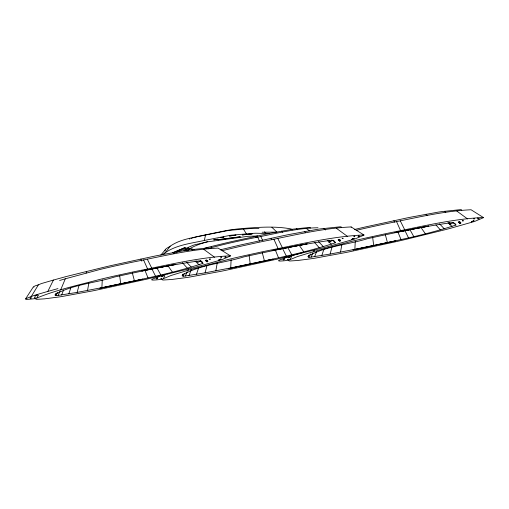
<?xml version="1.0" encoding="UTF-8"?>
<svg xmlns="http://www.w3.org/2000/svg" width="509" height="509" viewBox="0 0 509 509"><rect width="100%" height="100%" fill="white"/><g stroke="black" fill="none" stroke-linecap="round" stroke-linejoin="round"><path stroke-width="0.76" d="M55.704 293.687L55.087 295.055L55.907 295.684L58.16 295.43L77.145 292.389L101.889 287.649L102.271 279.861M182.846 274.179L182.209 275.598L183.062 276.253L185.391 275.986L205.07 272.83L230.711 267.925L231.118 259.635M308.683 255.353L308.066 256.721L308.887 257.357L311.139 257.096L330.125 254.055L354.868 249.321L355.25 241.527M87.542 290.461L88.859 283.004M215.848 270.839L217.203 263.108M340.521 252.127L341.838 244.67M86.142 273.028L86.422 271.539L103.83 267.276A55.863 2.73 -12.7 0 1 111.923 265.386L152.885 256.498A40.535 1.979 -12.7 0 1 157.586 255.531L185.244 250.46A43.736 2.138 -12.7 0 1 188.635 249.964L207.596 247.966A79.296 3.875 -12.7 0 1 208.404 248.806M211.235 247.991L211.521 246.464L225.595 243.016A45.155 2.208 -12.7 0 1 232.136 241.489L265.253 234.305A32.767 1.603 -12.7 0 1 269.045 233.523L291.409 229.425A35.356 1.724 -12.7 0 1 294.145 229.025L309.472 227.408A64.102 3.13 -12.7 0 1 310.127 228.089M161.894 254.786A40.001 7.361 -7.3 0 1 162.676 254.341L165.018 252.858C176.502 244.854 191.009 243.41 204.319 240.458L205.566 235.018L229.26 230.335L249.232 228.636A22.86 4.206 -7.3 0 1 252.788 228.471L258.935 228.522M77.145 292.389L78.952 285.555M205.07 272.83L206.826 266.201M330.125 254.055L331.932 247.228M68.842 293.814L70.764 288.056M196.461 274.313L198.453 268.345M321.822 255.486L323.978 249.003M61.653 294.972L63.65 289.882M189.017 275.509L191.238 269.834M314.632 256.638L316.63 251.548M60.654 289.939L65.311 278.798L99.77 269.528A48.699 2.38 -12.7 0 1 113.647 266.277L129.439 262.829A57.835 2.825 -12.7 0 1 138.238 261.022C164.649 255.747 191.117 249.321 218.081 248.093L230.571 255.957L222.605 259.361A40.605 1.985 -12.7 0 1 220.76 260.01L196.589 266.875A53.273 2.602 -12.7 0 1 191.619 268.179L146.382 279.244L97.703 289.844A45.04 2.201 -12.7 0 1 92.485 290.925L61.748 296.556A48.597 2.373 -12.7 0 1 57.988 297.103L44.709 298.834L36.915 299.33A88.108 4.301 -12.7 0 1 36.018 298.389C56.168 289.875 77.852 285.294 98.943 279.632A54.107 2.64 -12.7 0 1 114.36 276.024L131.901 272.194A64.261 3.137 -12.7 0 1 141.687 270.184C171.024 264.298 200.438 257.21 230.399 255.817M222.026 250.746L228.522 249.143A50.467 2.462 -12.7 0 1 242.901 245.777L259.259 242.201A59.941 2.927 -12.7 0 1 268.383 240.324C295.754 234.859 323.183 228.197 351.127 226.931L364.075 235.082L355.816 238.606A42.082 2.055 -12.7 0 1 353.901 239.281L328.852 246.394A55.207 2.698 -12.7 0 1 323.705 247.743L276.826 259.208L226.371 270.196A46.682 2.278 -12.7 0 1 220.963 271.316L189.113 277.157A50.366 2.462 -12.7 0 1 185.212 277.723L171.45 279.517L163.376 280.026A91.308 4.46 -12.7 0 1 162.447 279.053L171.043 275.49L187.974 270.292L188.578 268.854M356.141 230.38A48.699 2.38 -12.7 0 1 366.626 227.949L382.418 224.501A57.835 2.825 -12.7 0 1 391.217 222.688C417.628 217.394 444.096 211.019 471.06 209.759L483.55 217.629L475.584 221.027A40.605 1.985 -12.7 0 1 473.739 221.682L449.568 228.547A53.273 2.602 -12.7 0 1 444.599 229.852L405.189 239.542A62.073 3.035 -12.7 0 1 396.199 241.641L350.682 251.516A45.04 2.201 -12.7 0 1 345.465 252.591L314.727 258.228A48.597 2.373 -12.7 0 1 310.967 258.776L297.689 260.5L289.895 260.996A88.108 4.301 -12.7 0 1 288.997 260.061L297.294 256.619L313.633 251.605L314.505 249.518M58.16 295.43L59.998 291.046M185.391 275.986L187.191 271.711M311.139 257.096L312.978 252.718M55.907 295.684L57.422 292.242M183.062 276.253L184.315 273.397M308.887 257.357L310.401 253.908M35.439 298.605C24.343 299.814 21.416 300.075 33.416 295.723A40.605 1.985 -12.7 0 1 35.261 295.074L47.821 291.415L53.439 280.058L63.892 277.17A47.948 2.341 -12.7 0 1 68.359 275.999L86.422 271.539M53.439 280.058L42.139 283.348A36.546 1.788 -12.7 0 0 40.472 283.933C38.926 285.008 32.525 286.071 33.849 287.203M318.004 227.765C296.868 227.994 274.574 233.943 253.412 237.964A46.752 2.284 -12.7 0 0 246.292 239.427L233.529 242.214A39.365 1.921 -12.7 0 0 222.312 244.835L208.372 248.386M351.197 227.249L351.127 226.931M55.087 295.055L55.564 294.196C73.601 284.283 95.056 283.061 114.506 277.023C142.584 270.903 170.75 264.75 199.235 260.913L201.901 261.728L202.97 263.357C170.031 274.224 135.75 280.395 101.889 287.649M182.209 275.598L182.699 274.707C201.399 264.432 223.629 263.166 243.792 256.911C272.888 250.568 302.072 244.193 331.601 240.216L334.362 241.056L335.469 242.748C301.328 254.01 265.806 260.411 230.711 267.925M308.066 256.721L308.543 255.862C326.581 245.955 348.035 244.727 367.485 238.689C395.563 232.568 423.723 226.416 452.215 222.579L454.881 223.394L455.949 225.029C423.011 235.89 388.73 242.068 354.868 249.321M188.445 250.307L189.571 248.354L194.457 249.652M162.664 276.215L163.44 274.86M161.595 276.769L164.063 275.382L161.315 276.692L162.384 275.407M288.17 257.853L290.556 256.517L287.909 257.777L288.94 256.542M36.902 297.841L38.461 295.195M205.566 235.018C193.592 237.678 180.53 238.976 170.197 246.178L168.085 247.514A35.999 6.623 -7.3 0 0 166.068 248.812L160.793 255.155M163.357 278.487L164.897 275.884M289.882 259.514L291.835 256.199M31.094 296.766L38.385 284.868M161.849 279.276C157.586 279.835 144.047 281.452 157.345 277.367L158.14 276.069M288.418 260.277C284.308 260.812 271.24 262.377 284.073 258.432L284.887 257.109M185.594 248.888L184.322 250.899L188.623 247.928L183.921 250.644M25.552 298.923L33.397 286.815M165.54 249.302L164.941 250.822M164.712 253.387L170.197 246.178M186.848 250.606C193.083 246.095 200.508 243.709 207.825 241.61M200.457 260.888L197.829 262.44L196.073 260.856M328.814 242.481L332.867 240.191M449.53 224.768L453.436 222.56M157.345 277.367L159.75 276.292A42.082 2.055 -12.7 0 1 161.665 275.617L164.592 274.695M284.073 258.432L286.395 257.395A40.605 1.985 -12.7 0 1 288.24 256.74L300.106 253.278M479.045 218.768L477.716 218.857L478.435 218.488L479.045 218.768L477.722 217.897M176.502 252.235L194.139 244.918L207.398 241.877L247.889 236.316L257.7 235.96M173.175 252.776L185.333 247.45L172.621 252.699M205.273 260.366L207.036 261.836L207.793 261.55L207.787 261.002L206.603 260.029M338.466 240.159L339.681 241.171L340.464 240.872L340.457 240.305L339.236 239.3M458.253 222.039L460.015 223.508L460.772 223.216L460.766 222.668L459.582 221.701M189.297 239.02L189.882 238.823M191.066 238.422L191.67 238.225M192.281 238.027L193.56 237.633M59.623 280.472L65.311 278.798M187.974 270.292L227.657 259.615A56.079 2.742 -12.7 0 1 243.633 255.874L261.817 251.904A66.603 3.251 -12.7 0 1 271.952 249.824C302.359 243.722 332.848 236.38 363.89 234.935M313.633 251.605L351.923 241.298A54.107 2.64 -12.7 0 1 367.339 237.69L384.88 233.86A64.261 3.137 -12.7 0 1 394.666 231.849C424.003 225.964 453.417 218.883 483.378 217.483M167.257 273.906L168.307 273.6M194.228 237.436L195.653 237.035A27.225 5.007 -7.3 0 1 198.936 236.221L226.645 230.475A49.354 9.079 -7.3 0 1 239.294 228.776C256.415 227.428 274.046 225.748 291.014 228.935A30.311 5.574 -7.3 0 1 292.484 229.864M47.821 291.415L57.975 288.597M300.8 253.088L302.053 252.738M220.302 249.824L232.721 246.808A57.892 2.825 -12.7 0 1 241.113 244.848L283.564 235.642A42.012 2.055 -12.7 0 1 288.431 234.636L317.101 229.381A45.326 2.214 -12.7 0 1 320.613 228.865L340.26 226.791A82.178 4.015 -12.7 0 1 341.418 227.256M204.993 248.042L211.521 246.464M354.398 229.514L356.809 228.942A55.863 2.73 -12.7 0 1 364.902 227.052L405.864 218.17A40.535 1.979 -12.7 0 1 410.566 217.197L438.224 212.126A43.736 2.138 -12.7 0 1 441.615 211.636L460.575 209.632A79.296 3.875 -12.7 0 1 461.383 210.478M204.319 240.458L230.647 235.253L252.839 233.37A25.272 4.651 -7.3 0 1 255.753 233.217L269.541 233.542M256.161 262.873L273.066 259.183L228.726 268.58L236.131 267.104M379.428 244.447L395.735 240.884L352.947 249.951L373.453 245.707M238.409 266.601L249.976 264.184M262.148 232.225L276.896 232.117L271.87 227.281M456.789 211.038L467.523 218.902M336.341 228.248L347.462 236.405M306.418 228.541L309.51 230.812M203.81 249.372L214.543 257.236M460.766 222.668L459.729 221.892L458.507 222.026L460.015 223.508M340.457 240.305L339.382 239.504L338.122 239.637L339.681 241.171M207.787 261.002L206.749 260.226L205.528 260.353L207.036 261.836M444.535 211.305L445.75 212.304M323.641 228.528L325.423 229.985M296.512 228.757L297.72 229.75M191.556 249.639L192.771 250.632M458.997 221.752L460.772 223.216M338.625 239.357L340.464 240.872M206.018 260.086L207.793 261.55M200.718 260.684L201.901 261.728M453.697 223.031L455.949 225.029M333.134 240.681L335.469 242.748M200.158 260.869L202.97 263.357M449.053 222.522L450.809 224.113M328.426 240.254L330.144 241.8M447.984 222.643L451.998 226.416M327.452 240.509L331.372 244.186M195.004 260.977L199.019 264.744M264.483 231.818L266.124 233.396M439.534 223.814L444.262 228.796M318.462 241.495L323.361 246.655M186.555 262.148L191.282 267.13M426.065 214.238L427.089 215.345M304.497 231.57L305.559 232.715M281.579 231.131L282.61 232.25M173.085 252.572L174.11 253.679M435.882 224.883L440.387 229.928M314.67 242.602L319.34 247.826M182.4 262.657L187.407 268.262M421 227.504L425.339 233.739M299.247 245.319L303.746 251.777M168.021 265.838L172.36 272.067M243.455 229.12L246.42 233.905M409.955 229.699L413.785 236.577M287.7 247.399L291.772 254.723M156.976 268.033L160.806 274.911M400.271 220.836L404.719 229.788M277.761 238.403L282.374 247.686M260.723 236.462L262.689 240.413M147.292 259.164L151.739 268.122M405.069 230.901L408.517 237.875M282.641 248.647L286.312 256.065M152.089 269.236L155.538 276.209M393.864 220.747L394.494 222.134M271.125 238.314L271.781 239.752M255.55 236.392L256.148 237.722M140.885 259.081L141.833 261.162M396.556 221.644L400.596 230.685M273.918 239.243L278.105 248.615M257.726 237.118L259.507 241.101M143.576 259.972L147.616 269.019M397.796 231.735L401.003 239.535M275.503 250.434L278.525 257.783M144.817 270.063L148.024 277.863M385.288 234.496L387.425 242.532M262.237 252.559L264.451 260.894M132.308 272.83L134.446 280.866M372.633 237.181L373.689 245.453M249.124 255.346L250.218 263.916M119.653 275.515L120.709 283.78M34.567 297.81L35.255 297.918L34.567 297.81M160.939 278.455L161.658 278.569L160.939 278.455M221.619 257.102L220.766 257.166L221.619 257.102M287.547 259.475L288.234 259.59L287.547 259.475M354.792 236.265L353.914 236.329L354.792 236.265M474.598 218.768L473.745 218.832L474.598 218.768M37.577 294.845L34.93 296.111L37.577 294.845M219.309 259.685L218.444 260.239L221.091 258.973L219.309 259.685M352.4 238.937L351.509 239.516L354.251 238.206L352.4 238.937M472.288 221.351L471.423 221.905L474.07 220.645L472.288 221.351M31.284 297.892L30.565 298.268L29.955 297.981L31.284 297.892M157.542 278.544L156.797 278.926L156.161 278.633L157.542 278.544M225.455 256.822L224.736 257.191L226.066 257.102L225.455 256.822M284.264 259.565L283.545 259.934L282.934 259.654L284.264 259.565M358.775 235.972L358.024 236.354L359.405 236.265L358.775 235.972M214.041 239.745L213.716 239.892L218.176 239.205L214.041 239.745M142.755 279.218L99.968 288.285L142.755 279.218M144.944 270.26L141.833 270.941L175.713 264.394L144.944 270.26M275.331 249.9L272.105 250.606L307.22 243.824L275.331 249.9M397.923 231.926L394.812 232.613L428.693 226.066L397.923 231.926M219.672 239.44L217.903 239.809L240.337 236.793L219.672 239.44M210.153 259.005L209.294 259.17L210.338 259.297L210.153 259.005M342.913 238.237L342.023 238.409L343.104 238.543L342.913 238.237M463.133 220.677L462.274 220.842L463.317 220.97L463.133 220.677M222.223 237.359L220.651 237.658L223.928 237.162L222.223 237.359M231.01 235.731L229.368 235.998L236.03 235.145L231.01 235.731M243.881 234.681L242.214 234.923L252.159 233.949L243.881 234.681"/></g></svg>
